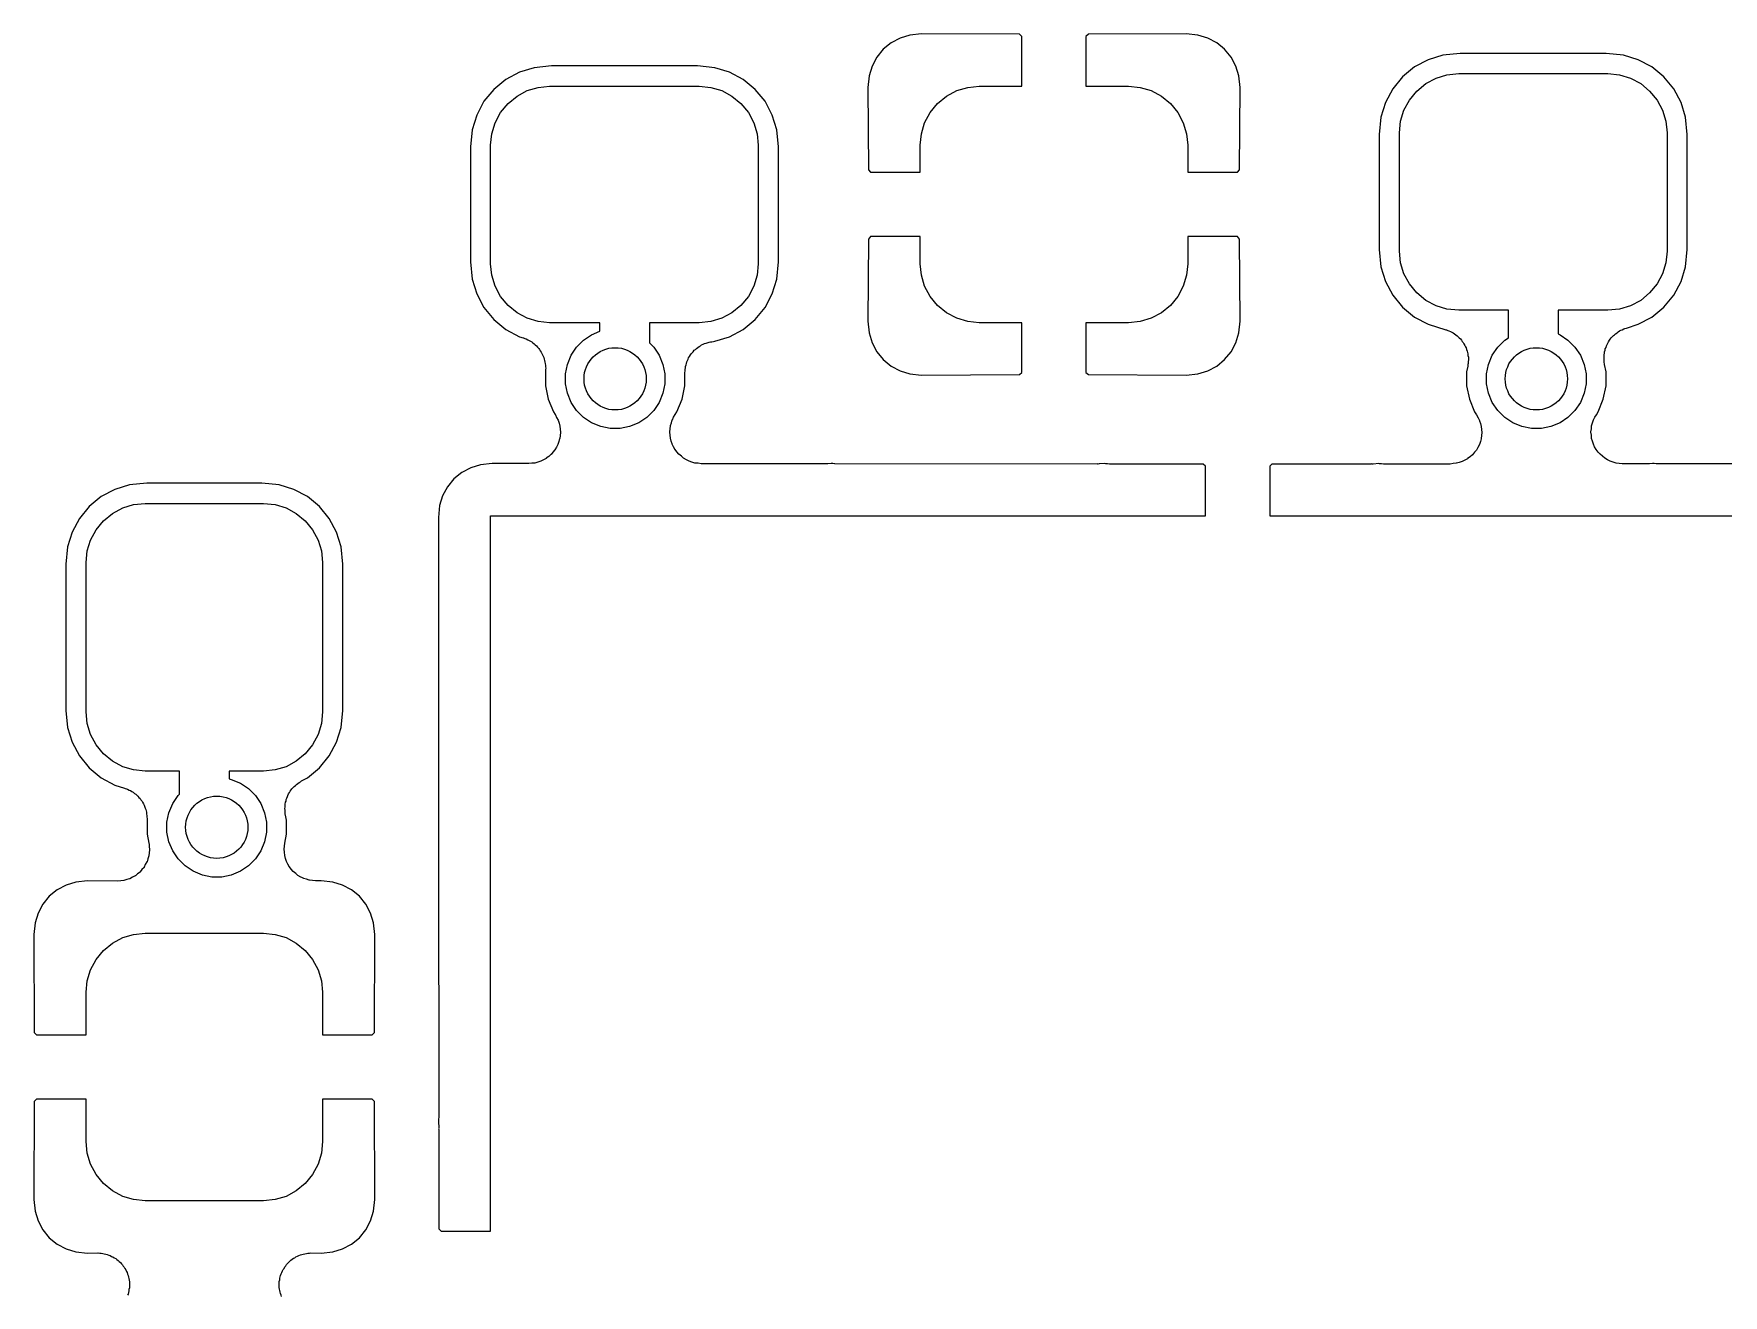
# Model space of a CAD drawing. Extents: x 116.6 to 161.5, y -138 to -93.2.
# Drawn here: x 149.22 to 156, y -115.58 to -110.52 of the extents above; entities that cross this region are included whole.
import ezdxf

# ---------------------------------------------------------------- set-up
doc = ezdxf.new("R2010")
doc.units = 0
doc.layers.add('BLACK', color=7, linetype='CONTINUOUS')

msp = doc.modelspace()

# ---------------------------------------------------------------- linework, layer by layer
at = {"layer": 'BLACK', "linetype": 'CONTINUOUS'}
for p, q in [((152.695, -110.532), (152.659, -110.551)), ((152.734, -110.52), (152.695, -110.532)), ((152.781, -110.515), (152.734, -110.52)), ((153.174, -110.517), (152.781, -110.515)), ((153.183, -110.526), (153.174, -110.517)), ((153.183, -110.725), (153.183, -110.526)), ((153.451, -110.517), (153.441, -110.526)), ((153.441, -110.526), (153.441, -110.725)), ((153.844, -110.515), (153.451, -110.517)), ((153.891, -110.52), (153.844, -110.515)), ((153.93, -110.532), (153.891, -110.52)), ((153.966, -110.551), (153.93, -110.532)), ((152.627, -110.577), (152.601, -110.609)), ((152.659, -110.551), (152.627, -110.577)), ((153.998, -110.577), (153.966, -110.551)), ((154.024, -110.609), (153.998, -110.577)), ((154.875, -110.601), (154.816, -110.619)), ((154.944, -110.594), (154.875, -110.601)), ((155.531, -110.594), (154.944, -110.594)), ((155.6, -110.601), (155.531, -110.594)), ((155.659, -110.619), (155.6, -110.601)), ((151.166, -110.669), (151.111, -110.698)), ((151.225, -110.651), (151.166, -110.669)), ((151.294, -110.644), (151.225, -110.651)), ((151.881, -110.644), (151.294, -110.644)), ((151.95, -110.651), (151.881, -110.644)), ((152.009, -110.669), (151.95, -110.651)), ((152.064, -110.698), (152.009, -110.669)), ((152.582, -110.645), (152.57, -110.684)), ((152.601, -110.609), (152.582, -110.645)), ((154.043, -110.645), (154.024, -110.609)), ((154.055, -110.684), (154.043, -110.645)), ((154.761, -110.648), (154.713, -110.688)), ((154.816, -110.619), (154.761, -110.648)), ((155.714, -110.648), (155.659, -110.619)), ((155.762, -110.688), (155.714, -110.648)), ((151.063, -110.738), (151.023, -110.786)), ((151.111, -110.698), (151.063, -110.738)), ((151.197, -110.743), (151.241, -110.73)), ((151.241, -110.73), (151.287, -110.725)), ((151.287, -110.725), (151.887, -110.725)), ((151.887, -110.725), (151.934, -110.73)), ((151.934, -110.73), (151.978, -110.743)), ((152.112, -110.738), (152.064, -110.698)), ((152.152, -110.786), (152.112, -110.738)), ((152.57, -110.684), (152.565, -110.731)), ((152.565, -110.731), (152.567, -111.061)), ((152.922, -110.743), (152.966, -110.73)), ((152.966, -110.73), (153.012, -110.725)), ((153.012, -110.725), (153.183, -110.725)), ((153.441, -110.725), (153.612, -110.725)), ((153.612, -110.725), (153.659, -110.73)), ((153.659, -110.73), (153.703, -110.743)), ((154.06, -110.731), (154.055, -110.684)), ((154.058, -111.061), (154.06, -110.731)), ((154.673, -110.736), (154.644, -110.791)), ((154.713, -110.688), (154.673, -110.736)), ((154.77, -110.745), (154.806, -110.715)), ((154.806, -110.715), (154.847, -110.693)), ((154.847, -110.693), (154.891, -110.68)), ((154.891, -110.68), (154.938, -110.675)), ((154.938, -110.675), (155.537, -110.675)), ((155.537, -110.675), (155.584, -110.68)), ((155.584, -110.68), (155.628, -110.693)), ((155.628, -110.693), (155.669, -110.715)), ((155.669, -110.715), (155.705, -110.745)), ((155.802, -110.736), (155.762, -110.688)), ((155.831, -110.791), (155.802, -110.736)), ((151.023, -110.786), (150.994, -110.841)), ((151.09, -110.831), (151.12, -110.795)), ((151.12, -110.795), (151.156, -110.765)), ((151.156, -110.765), (151.197, -110.743)), ((151.978, -110.743), (152.019, -110.765)), ((152.019, -110.765), (152.055, -110.795)), ((152.055, -110.795), (152.085, -110.831)), ((152.181, -110.841), (152.152, -110.786)), ((152.815, -110.831), (152.845, -110.795)), ((152.845, -110.795), (152.881, -110.765)), ((152.881, -110.765), (152.922, -110.743)), ((153.703, -110.743), (153.744, -110.765)), ((153.744, -110.765), (153.78, -110.795)), ((153.78, -110.795), (153.81, -110.831)), ((154.644, -110.791), (154.626, -110.85)), ((154.718, -110.822), (154.74, -110.781)), ((154.74, -110.781), (154.77, -110.745)), ((155.705, -110.745), (155.735, -110.781)), ((155.735, -110.781), (155.757, -110.822)), ((155.849, -110.85), (155.831, -110.791)), ((150.994, -110.841), (150.976, -110.9)), ((151.055, -110.916), (151.068, -110.872)), ((151.068, -110.872), (151.09, -110.831)), ((152.085, -110.831), (152.107, -110.872)), ((152.107, -110.872), (152.12, -110.916)), ((152.199, -110.9), (152.181, -110.841)), ((152.78, -110.916), (152.793, -110.872)), ((152.793, -110.872), (152.815, -110.831)), ((153.81, -110.831), (153.832, -110.872)), ((153.832, -110.872), (153.845, -110.916)), ((154.626, -110.85), (154.619, -110.919)), ((154.7, -110.912), (154.705, -110.866)), ((154.705, -110.866), (154.718, -110.822)), ((155.757, -110.822), (155.77, -110.866)), ((155.77, -110.866), (155.775, -110.912)), ((155.856, -110.919), (155.849, -110.85)), ((150.976, -110.9), (150.969, -110.969)), ((151.05, -110.962), (151.055, -110.916)), ((152.12, -110.916), (152.125, -110.962)), ((152.206, -110.969), (152.199, -110.9)), ((152.775, -110.962), (152.78, -110.916)), ((153.845, -110.916), (153.85, -110.962)), ((154.619, -110.919), (154.619, -111.381)), ((154.7, -111.387), (154.7, -110.912)), ((155.775, -110.912), (155.775, -111.387)), ((155.856, -111.381), (155.856, -110.919)), ((150.969, -110.969), (150.969, -111.431)), ((151.05, -111.438), (151.05, -110.962)), ((152.125, -110.962), (152.125, -111.438)), ((152.206, -111.431), (152.206, -110.969)), ((152.775, -111.071), (152.775, -110.962)), ((153.85, -110.962), (153.85, -111.071)), ((152.567, -111.061), (152.576, -111.071)), ((152.576, -111.071), (152.775, -111.071)), ((153.85, -111.071), (154.049, -111.071)), ((154.049, -111.071), (154.058, -111.061)), ((152.567, -111.339), (152.565, -111.669)), ((152.576, -111.329), (152.567, -111.339)), ((152.775, -111.329), (152.576, -111.329)), ((152.775, -111.438), (152.775, -111.329)), ((153.85, -111.329), (153.85, -111.438)), ((154.049, -111.329), (153.85, -111.329)), ((154.058, -111.339), (154.049, -111.329)), ((154.06, -111.669), (154.058, -111.339)), ((154.619, -111.381), (154.626, -111.45)), ((154.705, -111.434), (154.7, -111.387)), ((155.775, -111.387), (155.77, -111.434)), ((155.849, -111.45), (155.856, -111.381)), ((150.969, -111.431), (150.976, -111.5)), ((151.055, -111.484), (151.05, -111.438)), ((151.068, -111.528), (151.055, -111.484)), ((152.12, -111.484), (152.107, -111.528)), ((152.125, -111.438), (152.12, -111.484)), ((152.199, -111.5), (152.206, -111.431)), ((152.78, -111.484), (152.775, -111.438)), ((152.793, -111.528), (152.78, -111.484)), ((153.845, -111.484), (153.832, -111.528)), ((153.85, -111.438), (153.845, -111.484)), ((154.626, -111.45), (154.644, -111.509)), ((154.718, -111.478), (154.705, -111.434)), ((154.74, -111.519), (154.718, -111.478)), ((155.757, -111.478), (155.735, -111.519)), ((155.77, -111.434), (155.757, -111.478)), ((155.831, -111.509), (155.849, -111.45)), ((150.976, -111.5), (150.994, -111.559)), ((151.09, -111.569), (151.068, -111.528)), ((152.107, -111.528), (152.085, -111.569)), ((152.181, -111.559), (152.199, -111.5)), ((152.815, -111.569), (152.793, -111.528)), ((153.832, -111.528), (153.81, -111.569)), ((154.644, -111.509), (154.673, -111.564)), ((154.77, -111.555), (154.74, -111.519)), ((155.735, -111.519), (155.705, -111.555)), ((155.802, -111.564), (155.831, -111.509)), ((150.994, -111.559), (151.023, -111.614)), ((151.023, -111.614), (151.063, -111.662)), ((151.12, -111.605), (151.09, -111.569)), ((151.156, -111.635), (151.12, -111.605)), ((152.055, -111.605), (152.019, -111.635)), ((152.085, -111.569), (152.055, -111.605)), ((152.112, -111.662), (152.152, -111.614)), ((152.152, -111.614), (152.181, -111.559)), ((152.845, -111.605), (152.815, -111.569)), ((152.881, -111.635), (152.845, -111.605)), ((153.78, -111.605), (153.744, -111.635)), ((153.81, -111.569), (153.78, -111.605)), ((154.673, -111.564), (154.713, -111.612)), ((154.713, -111.612), (154.761, -111.652)), ((154.806, -111.585), (154.77, -111.555)), ((154.847, -111.607), (154.806, -111.585)), ((154.891, -111.62), (154.847, -111.607)), ((154.938, -111.625), (154.891, -111.62)), ((155.584, -111.62), (155.537, -111.625)), ((155.628, -111.607), (155.584, -111.62)), ((155.669, -111.585), (155.628, -111.607)), ((155.705, -111.555), (155.669, -111.585)), ((155.714, -111.652), (155.762, -111.612)), ((155.762, -111.612), (155.802, -111.564)), ((151.063, -111.662), (151.111, -111.702)), ((151.197, -111.657), (151.156, -111.635)), ((151.241, -111.67), (151.197, -111.657)), ((151.287, -111.675), (151.241, -111.67)), ((151.488, -111.675), (151.287, -111.675)), ((151.488, -111.709), (151.488, -111.675)), ((151.887, -111.675), (151.688, -111.675)), ((151.688, -111.675), (151.688, -111.755)), ((151.934, -111.67), (151.887, -111.675)), ((151.978, -111.657), (151.934, -111.67)), ((152.019, -111.635), (151.978, -111.657)), ((152.064, -111.702), (152.112, -111.662)), ((152.565, -111.669), (152.57, -111.716)), ((152.922, -111.657), (152.881, -111.635)), ((152.966, -111.67), (152.922, -111.657)), ((153.012, -111.675), (152.966, -111.67)), ((153.183, -111.675), (153.012, -111.675)), ((153.183, -111.874), (153.183, -111.675)), ((153.612, -111.675), (153.441, -111.675)), ((153.441, -111.675), (153.441, -111.874)), ((153.659, -111.67), (153.612, -111.675)), ((153.703, -111.657), (153.659, -111.67)), ((153.744, -111.635), (153.703, -111.657)), ((154.055, -111.716), (154.06, -111.669)), ((154.761, -111.652), (154.816, -111.681)), ((154.816, -111.681), (154.887, -111.703)), ((155.138, -111.625), (154.938, -111.625)), ((155.138, -111.735), (155.138, -111.625)), ((155.537, -111.625), (155.338, -111.625)), ((155.338, -111.625), (155.338, -111.72)), ((155.612, -111.696), (155.659, -111.681)), ((155.659, -111.681), (155.714, -111.652)), ((151.111, -111.702), (151.166, -111.731)), ((151.166, -111.731), (151.18, -111.736)), ((151.18, -111.736), (151.182, -111.736)), ((151.182, -111.736), (151.187, -111.738)), ((151.187, -111.738), (151.193, -111.74)), ((151.193, -111.74), (151.199, -111.743)), ((151.199, -111.743), (151.205, -111.746)), ((151.205, -111.746), (151.21, -111.749)), ((151.21, -111.749), (151.215, -111.752)), ((151.215, -111.752), (151.22, -111.756)), ((151.22, -111.756), (151.225, -111.76)), ((151.395, -111.773), (151.423, -111.745)), ((151.423, -111.745), (151.455, -111.723)), ((151.455, -111.723), (151.488, -111.709)), ((151.688, -111.755), (151.705, -111.773)), ((151.909, -111.758), (151.915, -111.757)), ((151.915, -111.757), (151.92, -111.755)), ((151.92, -111.755), (151.927, -111.753)), ((151.927, -111.753), (151.933, -111.751)), ((151.933, -111.751), (151.939, -111.751)), ((151.939, -111.751), (151.945, -111.75)), ((151.945, -111.75), (151.95, -111.749)), ((151.95, -111.749), (152.009, -111.731)), ((152.009, -111.731), (152.064, -111.702)), ((152.57, -111.716), (152.582, -111.755)), ((152.582, -111.755), (152.601, -111.791)), ((154.024, -111.791), (154.043, -111.755)), ((154.043, -111.755), (154.055, -111.716)), ((154.887, -111.703), (154.889, -111.703)), ((154.889, -111.703), (154.894, -111.706)), ((154.894, -111.706), (154.899, -111.707)), ((154.899, -111.707), (154.905, -111.71)), ((154.905, -111.71), (154.911, -111.713)), ((154.911, -111.713), (154.916, -111.716)), ((154.916, -111.716), (154.921, -111.719)), ((154.921, -111.719), (154.926, -111.723)), ((154.926, -111.723), (154.932, -111.727)), ((154.932, -111.727), (154.936, -111.731)), ((154.936, -111.731), (154.94, -111.735)), ((154.94, -111.735), (154.945, -111.74)), ((154.945, -111.74), (154.949, -111.745)), ((154.949, -111.745), (154.952, -111.75)), ((154.952, -111.75), (154.956, -111.754)), ((154.956, -111.754), (154.959, -111.76)), ((155.095, -111.773), (155.123, -111.745)), ((155.123, -111.745), (155.138, -111.735)), ((155.338, -111.72), (155.345, -111.723)), ((155.345, -111.723), (155.377, -111.745)), ((155.377, -111.745), (155.405, -111.773)), ((155.534, -111.762), (155.537, -111.757)), ((155.537, -111.757), (155.54, -111.751)), ((155.54, -111.751), (155.544, -111.745)), ((155.544, -111.745), (155.547, -111.741)), ((155.547, -111.741), (155.551, -111.736)), ((155.551, -111.736), (155.555, -111.732)), ((155.555, -111.732), (155.56, -111.726)), ((155.56, -111.726), (155.564, -111.723)), ((155.564, -111.723), (155.568, -111.719)), ((155.568, -111.719), (155.574, -111.715)), ((155.574, -111.715), (155.579, -111.711)), ((155.579, -111.711), (155.584, -111.708)), ((155.584, -111.708), (155.589, -111.705)), ((155.589, -111.705), (155.595, -111.703)), ((155.595, -111.703), (155.601, -111.699)), ((155.601, -111.699), (155.606, -111.698)), ((155.606, -111.698), (155.612, -111.696)), ((151.225, -111.76), (151.229, -111.764)), ((151.229, -111.764), (151.234, -111.768)), ((151.234, -111.768), (151.238, -111.773)), ((151.238, -111.773), (151.243, -111.778)), ((151.243, -111.778), (151.246, -111.782)), ((151.246, -111.782), (151.249, -111.787)), ((151.249, -111.787), (151.253, -111.793)), ((151.253, -111.793), (151.256, -111.798)), ((151.256, -111.798), (151.258, -111.804)), ((151.258, -111.804), (151.261, -111.809)), ((151.261, -111.809), (151.263, -111.815)), ((151.263, -111.815), (151.265, -111.821)), ((151.265, -111.821), (151.266, -111.827)), ((151.358, -111.842), (151.373, -111.805)), ((151.373, -111.805), (151.395, -111.773)), ((151.705, -111.773), (151.727, -111.805)), ((151.727, -111.805), (151.742, -111.842)), ((151.84, -111.826), (151.843, -111.821)), ((151.843, -111.821), (151.845, -111.816)), ((151.845, -111.816), (151.849, -111.81)), ((151.849, -111.81), (151.852, -111.804)), ((151.852, -111.804), (151.856, -111.8)), ((151.856, -111.8), (151.859, -111.795)), ((151.859, -111.795), (151.864, -111.791)), ((151.864, -111.791), (151.868, -111.785)), ((151.868, -111.785), (151.873, -111.782)), ((151.873, -111.782), (151.877, -111.778)), ((151.877, -111.778), (151.882, -111.774)), ((151.882, -111.774), (151.887, -111.77)), ((151.887, -111.77), (151.893, -111.767)), ((151.893, -111.767), (151.897, -111.764)), ((151.897, -111.764), (151.904, -111.761)), ((151.904, -111.761), (151.909, -111.758)), ((152.601, -111.791), (152.627, -111.823)), ((152.627, -111.823), (152.659, -111.849)), ((153.966, -111.849), (153.998, -111.823)), ((153.998, -111.823), (154.024, -111.791)), ((154.959, -111.76), (154.963, -111.766)), ((154.963, -111.766), (154.965, -111.771)), ((154.965, -111.771), (154.968, -111.776)), ((154.968, -111.776), (154.969, -111.782)), ((154.969, -111.782), (154.972, -111.789)), ((154.972, -111.789), (154.973, -111.794)), ((154.973, -111.794), (154.975, -111.8)), ((154.975, -111.8), (154.975, -111.806)), ((154.975, -111.806), (154.977, -111.813)), ((154.977, -111.824), (154.976, -111.831)), ((154.977, -111.813), (154.977, -111.819)), ((154.977, -111.819), (154.977, -111.824)), ((155.058, -111.842), (155.073, -111.805)), ((155.073, -111.805), (155.095, -111.773)), ((155.405, -111.773), (155.427, -111.805)), ((155.427, -111.805), (155.442, -111.842)), ((155.522, -111.804), (155.524, -111.797)), ((155.522, -111.81), (155.522, -111.804)), ((155.522, -111.815), (155.522, -111.81)), ((155.522, -111.822), (155.522, -111.815)), ((155.522, -111.829), (155.522, -111.822)), ((155.524, -111.791), (155.526, -111.785)), ((155.524, -111.797), (155.524, -111.791)), ((155.526, -111.785), (155.527, -111.78)), ((155.527, -111.78), (155.53, -111.774)), ((155.53, -111.774), (155.532, -111.767)), ((155.532, -111.767), (155.534, -111.762)), ((151.266, -111.827), (151.268, -111.833)), ((151.268, -111.833), (151.269, -111.839)), ((151.269, -111.839), (151.27, -111.846)), ((151.27, -111.846), (151.27, -111.852)), ((151.27, -111.852), (151.271, -111.857)), ((151.271, -111.857), (151.27, -111.863)), ((151.27, -111.863), (151.27, -111.928)), ((151.35, -111.88), (151.358, -111.842)), ((151.35, -111.92), (151.35, -111.88)), ((151.742, -111.842), (151.75, -111.88)), ((151.75, -111.88), (151.75, -111.92)), ((151.83, -111.874), (151.831, -111.869)), ((151.83, -111.876), (151.83, -111.874)), ((151.83, -111.928), (151.83, -111.876)), ((151.831, -111.863), (151.832, -111.856)), ((151.831, -111.869), (151.831, -111.863)), ((151.832, -111.856), (151.833, -111.85)), ((151.833, -111.85), (151.835, -111.844)), ((151.835, -111.844), (151.836, -111.839)), ((151.836, -111.839), (151.838, -111.832)), ((151.838, -111.832), (151.84, -111.826)), ((152.659, -111.849), (152.695, -111.868)), ((152.695, -111.868), (152.734, -111.88)), ((152.734, -111.88), (152.781, -111.885)), ((152.781, -111.885), (153.174, -111.883)), ((153.174, -111.883), (153.183, -111.874)), ((153.441, -111.874), (153.451, -111.883)), ((153.451, -111.883), (153.844, -111.885)), ((153.844, -111.885), (153.891, -111.88)), ((153.891, -111.88), (153.93, -111.868)), ((153.93, -111.868), (153.966, -111.849)), ((154.975, -111.849), (154.97, -111.872)), ((154.97, -111.872), (154.97, -111.928)), ((154.976, -111.838), (154.975, -111.843)), ((154.975, -111.843), (154.975, -111.849)), ((154.976, -111.831), (154.976, -111.838)), ((155.05, -111.88), (155.058, -111.842)), ((155.05, -111.92), (155.05, -111.88)), ((155.442, -111.842), (155.45, -111.88)), ((155.45, -111.88), (155.45, -111.92)), ((155.523, -111.834), (155.522, -111.829)), ((155.524, -111.84), (155.523, -111.834)), ((155.524, -111.842), (155.524, -111.84)), ((155.53, -111.872), (155.524, -111.842)), ((155.53, -111.928), (155.53, -111.872)), ((151.27, -111.928), (151.281, -111.982)), ((151.358, -111.958), (151.35, -111.92)), ((151.373, -111.995), (151.358, -111.958)), ((151.742, -111.958), (151.727, -111.995)), ((151.75, -111.92), (151.742, -111.958)), ((151.819, -111.982), (151.83, -111.928)), ((154.97, -111.928), (154.981, -111.982)), ((155.058, -111.958), (155.05, -111.92)), ((155.073, -111.995), (155.058, -111.958)), ((155.442, -111.958), (155.427, -111.995)), ((155.45, -111.92), (155.442, -111.958)), ((155.519, -111.982), (155.53, -111.928)), ((151.281, -111.982), (151.302, -112.033)), ((151.395, -112.027), (151.373, -111.995)), ((151.423, -112.055), (151.395, -112.027)), ((151.705, -112.027), (151.677, -112.055)), ((151.727, -111.995), (151.705, -112.027)), ((151.798, -112.033), (151.819, -111.982)), ((154.981, -111.982), (155.002, -112.033)), ((155.095, -112.027), (155.073, -111.995)), ((155.123, -112.055), (155.095, -112.027)), ((155.405, -112.027), (155.377, -112.055)), ((155.427, -111.995), (155.405, -112.027)), ((155.498, -112.033), (155.519, -111.982)), ((151.302, -112.033), (151.309, -112.043)), ((151.309, -112.043), (151.309, -112.044)), ((151.309, -112.044), (151.309, -112.044)), ((151.309, -112.044), (151.309, -112.044)), ((151.309, -112.044), (151.31, -112.044)), ((151.31, -112.044), (151.315, -112.055)), ((151.315, -112.055), (151.321, -112.066)), ((151.321, -112.066), (151.321, -112.066)), ((151.321, -112.066), (151.321, -112.066)), ((151.321, -112.066), (151.325, -112.078)), ((151.325, -112.078), (151.328, -112.09)), ((151.328, -112.09), (151.328, -112.09)), ((151.328, -112.09), (151.328, -112.09)), ((151.328, -112.09), (151.329, -112.102)), ((151.455, -112.077), (151.423, -112.055)), ((151.492, -112.092), (151.455, -112.077)), ((151.53, -112.1), (151.492, -112.092)), ((151.608, -112.092), (151.57, -112.1)), ((151.645, -112.077), (151.608, -112.092)), ((151.677, -112.055), (151.645, -112.077)), ((151.771, -112.101), (151.772, -112.089)), ((151.772, -112.088), (151.776, -112.077)), ((151.772, -112.089), (151.772, -112.088)), ((151.772, -112.089), (151.772, -112.089)), ((151.776, -112.077), (151.779, -112.065)), ((151.779, -112.065), (151.779, -112.065)), ((151.779, -112.065), (151.78, -112.065)), ((151.78, -112.065), (151.785, -112.054)), ((151.785, -112.054), (151.791, -112.043)), ((151.791, -112.043), (151.798, -112.033)), ((155.002, -112.033), (155.009, -112.044)), ((155.009, -112.044), (155.01, -112.045)), ((155.01, -112.045), (155.01, -112.045)), ((155.01, -112.045), (155.01, -112.045)), ((155.01, -112.045), (155.01, -112.045)), ((155.01, -112.045), (155.016, -112.056)), ((155.016, -112.056), (155.022, -112.067)), ((155.022, -112.067), (155.022, -112.067)), ((155.022, -112.067), (155.022, -112.068)), ((155.022, -112.068), (155.025, -112.079)), ((155.025, -112.079), (155.029, -112.091)), ((155.029, -112.091), (155.029, -112.091)), ((155.029, -112.091), (155.029, -112.091)), ((155.029, -112.091), (155.03, -112.103)), ((155.155, -112.077), (155.123, -112.055)), ((155.192, -112.092), (155.155, -112.077)), ((155.23, -112.1), (155.192, -112.092)), ((155.308, -112.092), (155.27, -112.1)), ((155.345, -112.077), (155.308, -112.092)), ((155.377, -112.055), (155.345, -112.077)), ((155.471, -112.101), (155.472, -112.089)), ((155.472, -112.089), (155.476, -112.077)), ((155.472, -112.089), (155.472, -112.089)), ((155.472, -112.089), (155.472, -112.089)), ((155.476, -112.077), (155.479, -112.065)), ((155.479, -112.065), (155.485, -112.054)), ((155.479, -112.065), (155.479, -112.065)), ((155.479, -112.065), (155.479, -112.065)), ((155.485, -112.054), (155.491, -112.044)), ((155.491, -112.044), (155.498, -112.033)), ((151.32, -112.163), (151.314, -112.174)), ((151.324, -112.151), (151.32, -112.163)), ((151.32, -112.163), (151.32, -112.163)), ((151.32, -112.163), (151.32, -112.163)), ((151.327, -112.14), (151.324, -112.151)), ((151.328, -112.139), (151.327, -112.139)), ((151.327, -112.139), (151.327, -112.14)), ((151.329, -112.127), (151.328, -112.139)), ((151.329, -112.102), (151.33, -112.114)), ((151.33, -112.115), (151.329, -112.127)), ((151.33, -112.114), (151.33, -112.115)), ((151.33, -112.115), (151.33, -112.115)), ((151.57, -112.1), (151.53, -112.1)), ((151.77, -112.113), (151.771, -112.101)), ((151.77, -112.114), (151.77, -112.113)), ((151.77, -112.113), (151.77, -112.113)), ((151.771, -112.126), (151.77, -112.114)), ((151.772, -112.138), (151.771, -112.126)), ((151.775, -112.15), (151.772, -112.138)), ((151.772, -112.138), (151.772, -112.138)), ((151.772, -112.138), (151.772, -112.138)), ((151.779, -112.161), (151.775, -112.15)), ((151.779, -112.162), (151.779, -112.161)), ((151.785, -112.173), (151.779, -112.162)), ((151.779, -112.162), (151.779, -112.162)), ((155.021, -112.164), (155.015, -112.175)), ((155.025, -112.152), (155.021, -112.164)), ((155.021, -112.164), (155.021, -112.164)), ((155.021, -112.164), (155.021, -112.164)), ((155.028, -112.141), (155.025, -112.152)), ((155.03, -112.128), (155.028, -112.14)), ((155.028, -112.14), (155.028, -112.14)), ((155.028, -112.14), (155.028, -112.141)), ((155.03, -112.103), (155.031, -112.115)), ((155.031, -112.116), (155.03, -112.128)), ((155.031, -112.115), (155.031, -112.116)), ((155.031, -112.116), (155.031, -112.116)), ((155.27, -112.1), (155.23, -112.1)), ((155.469, -112.113), (155.471, -112.101)), ((155.469, -112.114), (155.469, -112.113)), ((155.471, -112.126), (155.469, -112.114)), ((155.469, -112.114), (155.469, -112.114)), ((155.472, -112.138), (155.471, -112.126)), ((155.472, -112.139), (155.472, -112.138)), ((155.472, -112.138), (155.472, -112.138)), ((155.475, -112.15), (155.472, -112.139)), ((155.479, -112.162), (155.475, -112.15)), ((155.484, -112.173), (155.479, -112.162)), ((155.479, -112.162), (155.479, -112.162)), ((155.479, -112.162), (155.479, -112.162)), ((151.251, -112.231), (151.239, -112.235)), ((151.262, -112.225), (151.251, -112.231)), ((151.251, -112.231), (151.251, -112.231)), ((151.251, -112.231), (151.251, -112.231)), ((151.273, -112.22), (151.262, -112.225)), ((151.283, -112.212), (151.273, -112.219)), ((151.273, -112.219), (151.273, -112.219)), ((151.273, -112.219), (151.273, -112.22)), ((151.292, -112.204), (151.283, -112.212)), ((151.293, -112.204), (151.292, -112.204)), ((151.292, -112.204), (151.292, -112.204)), ((151.3, -112.194), (151.293, -112.204)), ((151.308, -112.185), (151.3, -112.194)), ((151.314, -112.174), (151.308, -112.185)), ((151.308, -112.185), (151.308, -112.185)), ((151.308, -112.185), (151.308, -112.185)), ((151.79, -112.183), (151.785, -112.173)), ((151.79, -112.184), (151.79, -112.183)), ((151.791, -112.184), (151.79, -112.184)), ((151.798, -112.193), (151.791, -112.184)), ((151.806, -112.203), (151.798, -112.193)), ((151.816, -112.211), (151.806, -112.203)), ((151.806, -112.203), (151.806, -112.203)), ((151.806, -112.203), (151.806, -112.203)), ((151.825, -112.219), (151.816, -112.211)), ((151.836, -112.225), (151.825, -112.219)), ((151.825, -112.219), (151.825, -112.219)), ((151.825, -112.219), (151.825, -112.219)), ((151.847, -112.231), (151.836, -112.225)), ((151.858, -112.234), (151.847, -112.231)), ((151.847, -112.231), (151.847, -112.231)), ((151.847, -112.231), (151.847, -112.231)), ((154.952, -112.232), (154.94, -112.236)), ((154.963, -112.226), (154.952, -112.232)), ((154.952, -112.232), (154.952, -112.232)), ((154.952, -112.232), (154.952, -112.232)), ((154.974, -112.221), (154.963, -112.226)), ((154.984, -112.213), (154.974, -112.22)), ((154.974, -112.22), (154.974, -112.22)), ((154.974, -112.22), (154.974, -112.221)), ((154.993, -112.205), (154.984, -112.213)), ((155.001, -112.195), (154.993, -112.205)), ((154.993, -112.205), (154.993, -112.205)), ((154.993, -112.205), (154.993, -112.205)), ((155.009, -112.186), (155.001, -112.195)), ((155.015, -112.175), (155.009, -112.186)), ((155.009, -112.186), (155.009, -112.186)), ((155.009, -112.186), (155.009, -112.186)), ((155.49, -112.184), (155.484, -112.173)), ((155.498, -112.194), (155.49, -112.184)), ((155.49, -112.184), (155.49, -112.184)), ((155.49, -112.184), (155.49, -112.184)), ((155.506, -112.203), (155.498, -112.194)), ((155.515, -112.211), (155.506, -112.203)), ((155.506, -112.203), (155.506, -112.203)), ((155.506, -112.203), (155.506, -112.203)), ((155.525, -112.219), (155.515, -112.211)), ((155.536, -112.225), (155.525, -112.219)), ((155.525, -112.219), (155.525, -112.219)), ((155.525, -112.219), (155.525, -112.219)), ((155.546, -112.231), (155.536, -112.225)), ((155.547, -112.231), (155.546, -112.231)), ((155.558, -112.235), (155.547, -112.231)), ((155.547, -112.231), (155.547, -112.231)), ((150.934, -112.276), (150.902, -112.302)), ((150.97, -112.257), (150.934, -112.276)), ((151.009, -112.245), (150.97, -112.257)), ((151.056, -112.24), (151.009, -112.245)), ((151.203, -112.24), (151.056, -112.24)), ((151.215, -112.239), (151.203, -112.24)), ((151.227, -112.238), (151.215, -112.239)), ((151.228, -112.238), (151.227, -112.238)), ((151.227, -112.238), (151.227, -112.238)), ((151.239, -112.235), (151.228, -112.238)), ((151.87, -112.238), (151.858, -112.234)), ((151.871, -112.238), (151.87, -112.238)), ((151.87, -112.238), (151.87, -112.238)), ((151.883, -112.239), (151.871, -112.238)), ((151.895, -112.241), (151.883, -112.239)), ((151.897, -112.241), (151.895, -112.241)), ((151.895, -112.241), (151.895, -112.241)), ((151.895, -112.241), (151.895, -112.241)), ((151.895, -112.241), (151.895, -112.241)), ((152.396, -112.241), (151.897, -112.241)), ((152.399, -112.241), (152.396, -112.241)), ((152.402, -112.241), (152.399, -112.241)), ((152.404, -112.241), (152.402, -112.241)), ((152.417, -112.24), (152.404, -112.241)), ((152.424, -112.24), (152.417, -112.24)), ((152.431, -112.241), (152.424, -112.24)), ((152.433, -112.241), (152.431, -112.241)), ((153.486, -112.242), (152.433, -112.241)), ((153.489, -112.241), (153.486, -112.242)), ((153.492, -112.242), (153.489, -112.241)), ((153.494, -112.241), (153.492, -112.242)), ((153.517, -112.24), (153.494, -112.241)), ((153.521, -112.241), (153.517, -112.24)), ((153.528, -112.241), (153.521, -112.241)), ((153.536, -112.242), (153.528, -112.241)), ((153.537, -112.242), (153.536, -112.242)), ((153.912, -112.242), (153.537, -112.242)), ((153.921, -112.251), (153.912, -112.242)), ((153.921, -112.45), (153.921, -112.251)), ((154.188, -112.242), (154.179, -112.251)), ((154.179, -112.251), (154.179, -112.45)), ((154.586, -112.242), (154.188, -112.242)), ((154.589, -112.241), (154.586, -112.242)), ((154.592, -112.242), (154.589, -112.241)), ((154.594, -112.242), (154.592, -112.242)), ((154.617, -112.24), (154.594, -112.242)), ((154.62, -112.241), (154.617, -112.24)), ((154.628, -112.241), (154.62, -112.241)), ((154.636, -112.242), (154.628, -112.241)), ((154.637, -112.242), (154.636, -112.242)), ((154.904, -112.242), (154.637, -112.242)), ((154.916, -112.24), (154.904, -112.242)), ((154.928, -112.239), (154.916, -112.24)), ((154.929, -112.239), (154.928, -112.239)), ((154.928, -112.239), (154.928, -112.239)), ((154.94, -112.236), (154.929, -112.239)), ((155.57, -112.238), (155.558, -112.235)), ((155.571, -112.239), (155.57, -112.238)), ((155.57, -112.238), (155.57, -112.238)), ((155.582, -112.24), (155.571, -112.239)), ((155.595, -112.241), (155.582, -112.24)), ((155.596, -112.241), (155.595, -112.241)), ((155.595, -112.241), (155.595, -112.241)), ((155.595, -112.241), (155.595, -112.241)), ((155.595, -112.241), (155.595, -112.241)), ((155.696, -112.241), (155.596, -112.241)), ((155.699, -112.241), (155.696, -112.241)), ((155.702, -112.241), (155.699, -112.241)), ((155.704, -112.241), (155.702, -112.241)), ((155.717, -112.24), (155.704, -112.241)), ((155.723, -112.24), (155.717, -112.24)), ((155.731, -112.241), (155.723, -112.24)), ((155.733, -112.241), (155.731, -112.241)), ((156.806, -112.241), (155.733, -112.241)), ((149.541, -112.344), (149.486, -112.373)), ((149.6, -112.326), (149.541, -112.344)), ((149.669, -112.319), (149.6, -112.326)), ((150.131, -112.319), (149.669, -112.319)), ((150.2, -112.326), (150.131, -112.319)), ((150.259, -112.344), (150.2, -112.326)), ((150.314, -112.373), (150.259, -112.344)), ((150.876, -112.334), (150.857, -112.37)), ((150.902, -112.302), (150.876, -112.334)), ((149.438, -112.413), (149.398, -112.461)), ((149.486, -112.373), (149.438, -112.413)), ((149.531, -112.44), (149.572, -112.418)), ((149.572, -112.418), (149.616, -112.405)), ((149.616, -112.405), (149.662, -112.4)), ((149.662, -112.4), (150.137, -112.4)), ((150.137, -112.4), (150.184, -112.405)), ((150.184, -112.405), (150.228, -112.418)), ((150.228, -112.418), (150.269, -112.44)), ((150.362, -112.413), (150.314, -112.373)), ((150.402, -112.461), (150.362, -112.413)), ((150.845, -112.409), (150.84, -112.456)), ((150.857, -112.37), (150.845, -112.409)), ((149.398, -112.461), (149.369, -112.516)), ((149.465, -112.506), (149.495, -112.47)), ((149.495, -112.47), (149.531, -112.44)), ((150.269, -112.44), (150.305, -112.47)), ((150.305, -112.47), (150.335, -112.506)), ((150.431, -112.516), (150.402, -112.461)), ((150.84, -112.456), (150.841, -112.672)), ((151.05, -115.321), (151.05, -112.45)), ((151.05, -112.45), (153.921, -112.45)), ((154.179, -112.45), (157.05, -112.45)), ((149.369, -112.516), (149.351, -112.575)), ((149.43, -112.591), (149.443, -112.547)), ((149.443, -112.547), (149.465, -112.506)), ((150.335, -112.506), (150.357, -112.547)), ((150.357, -112.547), (150.37, -112.591)), ((150.449, -112.575), (150.431, -112.516)), ((149.351, -112.575), (149.344, -112.644)), ((149.425, -112.637), (149.43, -112.591)), ((149.425, -113.237), (149.425, -112.637)), ((150.37, -112.591), (150.375, -112.637)), ((150.375, -112.637), (150.375, -113.237)), ((150.456, -112.644), (150.449, -112.575)), ((149.344, -112.644), (149.344, -113.231)), ((150.456, -113.231), (150.456, -112.644)), ((150.841, -112.672), (150.84, -112.674)), ((150.84, -112.674), (150.84, -112.679)), ((150.84, -112.679), (150.84, -112.687)), ((150.84, -112.687), (150.84, -112.688)), ((150.84, -112.688), (150.84, -112.691)), ((150.84, -112.691), (150.841, -112.694)), ((150.841, -112.694), (150.841, -113.767)), ((149.344, -113.231), (149.351, -113.3)), ((149.43, -113.284), (149.425, -113.237)), ((150.375, -113.237), (150.37, -113.284)), ((150.449, -113.3), (150.456, -113.231)), ((149.351, -113.3), (149.369, -113.359)), ((149.443, -113.328), (149.43, -113.284)), ((150.37, -113.284), (150.357, -113.328)), ((150.431, -113.359), (150.449, -113.3)), ((149.369, -113.359), (149.398, -113.414)), ((149.465, -113.369), (149.443, -113.328)), ((149.495, -113.405), (149.465, -113.369)), ((150.335, -113.369), (150.305, -113.405)), ((150.357, -113.328), (150.335, -113.369)), ((150.402, -113.414), (150.431, -113.359)), ((149.398, -113.414), (149.438, -113.462)), ((149.531, -113.435), (149.495, -113.405)), ((149.572, -113.457), (149.531, -113.435)), ((150.269, -113.435), (150.228, -113.457)), ((150.305, -113.405), (150.269, -113.435)), ((150.362, -113.462), (150.402, -113.414)), ((149.438, -113.462), (149.486, -113.502)), ((149.486, -113.502), (149.541, -113.531)), ((149.616, -113.47), (149.572, -113.457)), ((149.662, -113.475), (149.616, -113.47)), ((149.8, -113.475), (149.662, -113.475)), ((149.8, -113.567), (149.8, -113.475)), ((150.137, -113.475), (150, -113.475)), ((150, -113.475), (150, -113.506)), ((150, -113.506), (150.008, -113.508)), ((150.008, -113.508), (150.045, -113.523)), ((150.184, -113.47), (150.137, -113.475)), ((150.228, -113.457), (150.184, -113.47)), ((150.275, -113.524), (150.281, -113.52)), ((150.281, -113.52), (150.286, -113.518)), ((150.286, -113.518), (150.29, -113.514)), ((150.29, -113.514), (150.314, -113.502)), ((150.314, -113.502), (150.362, -113.462)), ((149.541, -113.531), (149.58, -113.543)), ((149.58, -113.543), (149.582, -113.544)), ((149.582, -113.544), (149.587, -113.546)), ((149.587, -113.546), (149.592, -113.547)), ((149.592, -113.547), (149.598, -113.551)), ((149.598, -113.551), (149.604, -113.553)), ((149.604, -113.553), (149.609, -113.557)), ((149.609, -113.557), (149.614, -113.559)), ((149.614, -113.559), (149.619, -113.564)), ((149.619, -113.564), (149.625, -113.567)), ((149.625, -113.567), (149.629, -113.571)), ((149.629, -113.571), (149.633, -113.575)), ((149.633, -113.575), (149.637, -113.58)), ((149.637, -113.58), (149.642, -113.585)), ((149.642, -113.585), (149.645, -113.59)), ((149.773, -113.605), (149.795, -113.573)), ((149.795, -113.573), (149.8, -113.567)), ((150.045, -113.523), (150.077, -113.545)), ((150.077, -113.545), (150.105, -113.573)), ((150.105, -113.573), (150.127, -113.605)), ((150.228, -113.595), (150.229, -113.589)), ((150.229, -113.589), (150.232, -113.583)), ((150.232, -113.583), (150.234, -113.577)), ((150.234, -113.577), (150.236, -113.572)), ((150.236, -113.572), (150.238, -113.566)), ((150.238, -113.566), (150.242, -113.561)), ((150.242, -113.561), (150.245, -113.555)), ((150.245, -113.555), (150.249, -113.55)), ((150.249, -113.55), (150.252, -113.546)), ((150.252, -113.546), (150.257, -113.541)), ((150.257, -113.541), (150.261, -113.536)), ((150.261, -113.536), (150.266, -113.532)), ((150.266, -113.532), (150.27, -113.528)), ((150.27, -113.528), (150.275, -113.524)), ((149.645, -113.59), (149.649, -113.594)), ((149.649, -113.594), (149.652, -113.6)), ((149.652, -113.6), (149.656, -113.606)), ((149.656, -113.606), (149.658, -113.611)), ((149.658, -113.611), (149.66, -113.616)), ((149.66, -113.616), (149.662, -113.623)), ((149.662, -113.623), (149.665, -113.629)), ((149.665, -113.629), (149.666, -113.634)), ((149.666, -113.634), (149.668, -113.64)), ((149.668, -113.64), (149.668, -113.647)), ((149.668, -113.647), (149.669, -113.653)), ((149.669, -113.653), (149.669, -113.659)), ((149.75, -113.68), (149.758, -113.642)), ((149.758, -113.642), (149.773, -113.605)), ((150.127, -113.605), (150.142, -113.642)), ((150.142, -113.642), (150.15, -113.68)), ((150.223, -113.625), (150.224, -113.619)), ((150.224, -113.631), (150.223, -113.625)), ((150.224, -113.613), (150.225, -113.607)), ((150.224, -113.619), (150.224, -113.613)), ((150.224, -113.638), (150.224, -113.631)), ((150.225, -113.644), (150.224, -113.638)), ((150.225, -113.607), (150.226, -113.6)), ((150.225, -113.649), (150.225, -113.644)), ((150.226, -113.651), (150.225, -113.649)), ((150.226, -113.6), (150.228, -113.595)), ((150.23, -113.672), (150.226, -113.651)), ((149.669, -113.659), (149.67, -113.665)), ((149.67, -113.665), (149.67, -113.728)), ((149.75, -113.72), (149.75, -113.68)), ((149.758, -113.758), (149.75, -113.72)), ((150.15, -113.72), (150.142, -113.758)), ((150.15, -113.68), (150.15, -113.72)), ((150.23, -113.728), (150.23, -113.672)), ((149.67, -113.728), (149.677, -113.764)), ((149.677, -113.764), (149.678, -113.766)), ((149.678, -113.766), (149.679, -113.778)), ((149.68, -113.791), (149.678, -113.803)), ((149.679, -113.778), (149.68, -113.79)), ((149.68, -113.79), (149.68, -113.79)), ((149.68, -113.79), (149.68, -113.791)), ((149.773, -113.795), (149.758, -113.758)), ((150.142, -113.758), (150.127, -113.795)), ((150.22, -113.788), (150.222, -113.776)), ((150.222, -113.8), (150.22, -113.788)), ((150.22, -113.788), (150.22, -113.788)), ((150.22, -113.788), (150.22, -113.788)), ((150.222, -113.776), (150.223, -113.764)), ((150.223, -113.764), (150.23, -113.728)), ((150.841, -113.769), (150.84, -113.777)), ((150.84, -113.777), (150.84, -113.783)), ((150.84, -113.783), (150.841, -113.796)), ((150.841, -113.767), (150.841, -113.769)), ((149.663, -113.85), (149.658, -113.86)), ((149.658, -113.86), (149.658, -113.86)), ((149.658, -113.86), (149.658, -113.861)), ((149.669, -113.839), (149.663, -113.85)), ((149.67, -113.839), (149.669, -113.839)), ((149.673, -113.827), (149.67, -113.839)), ((149.67, -113.839), (149.67, -113.839)), ((149.677, -113.815), (149.673, -113.827)), ((149.678, -113.803), (149.677, -113.815)), ((149.677, -113.815), (149.677, -113.815)), ((149.677, -113.815), (149.677, -113.815)), ((149.795, -113.827), (149.773, -113.795)), ((149.823, -113.855), (149.795, -113.827)), ((149.855, -113.877), (149.823, -113.855)), ((150.077, -113.855), (150.045, -113.877)), ((150.105, -113.827), (150.077, -113.855)), ((150.127, -113.795), (150.105, -113.827)), ((150.223, -113.813), (150.222, -113.8)), ((150.226, -113.825), (150.223, -113.813)), ((150.223, -113.813), (150.223, -113.813)), ((150.223, -113.813), (150.223, -113.813)), ((150.23, -113.837), (150.226, -113.825)), ((150.236, -113.848), (150.23, -113.837)), ((150.23, -113.837), (150.23, -113.837)), ((150.23, -113.837), (150.23, -113.837)), ((150.241, -113.858), (150.236, -113.848)), ((150.241, -113.859), (150.241, -113.858)), ((150.242, -113.859), (150.241, -113.859)), ((150.249, -113.868), (150.242, -113.859)), ((150.841, -113.796), (150.841, -113.798)), ((150.841, -113.798), (150.841, -113.801)), ((150.841, -113.801), (150.841, -113.804)), ((150.841, -113.804), (150.842, -114.863)), ((149.384, -113.92), (149.345, -113.932)), ((149.431, -113.915), (149.384, -113.92)), ((149.552, -113.916), (149.431, -113.915)), ((149.564, -113.915), (149.552, -113.916)), ((149.552, -113.916), (149.552, -113.916)), ((149.577, -113.914), (149.564, -113.915)), ((149.589, -113.91), (149.577, -113.914)), ((149.577, -113.914), (149.577, -113.914)), ((149.577, -113.914), (149.577, -113.914)), ((149.6, -113.907), (149.589, -113.91)), ((149.601, -113.907), (149.6, -113.907)), ((149.612, -113.901), (149.601, -113.907)), ((149.601, -113.907), (149.601, -113.907)), ((149.622, -113.895), (149.612, -113.901)), ((149.623, -113.895), (149.622, -113.895)), ((149.622, -113.895), (149.622, -113.895)), ((149.632, -113.887), (149.623, -113.895)), ((149.642, -113.88), (149.632, -113.887)), ((149.649, -113.87), (149.642, -113.879)), ((149.642, -113.879), (149.642, -113.879)), ((149.642, -113.879), (149.642, -113.88)), ((149.658, -113.861), (149.649, -113.87)), ((149.892, -113.892), (149.855, -113.877)), ((149.93, -113.9), (149.892, -113.892)), ((149.97, -113.9), (149.93, -113.9)), ((150.008, -113.892), (149.97, -113.9)), ((150.045, -113.877), (150.008, -113.892)), ((150.257, -113.878), (150.249, -113.868)), ((150.267, -113.886), (150.257, -113.878)), ((150.257, -113.878), (150.257, -113.878)), ((150.257, -113.878), (150.257, -113.878)), ((150.276, -113.894), (150.267, -113.886)), ((150.287, -113.9), (150.276, -113.894)), ((150.276, -113.894), (150.276, -113.894)), ((150.276, -113.894), (150.276, -113.894)), ((150.298, -113.905), (150.287, -113.9)), ((150.298, -113.906), (150.298, -113.905)), ((150.298, -113.905), (150.298, -113.905)), ((150.31, -113.909), (150.298, -113.906)), ((150.321, -113.913), (150.31, -113.909)), ((150.322, -113.913), (150.321, -113.913)), ((150.334, -113.914), (150.322, -113.913)), ((150.322, -113.913), (150.322, -113.913)), ((150.346, -113.915), (150.334, -113.914)), ((150.348, -113.915), (150.346, -113.915)), ((150.346, -113.915), (150.346, -113.915)), ((150.346, -113.915), (150.346, -113.915)), ((150.346, -113.915), (150.346, -113.915)), ((150.369, -113.915), (150.348, -113.915)), ((150.416, -113.92), (150.369, -113.915)), ((150.455, -113.932), (150.416, -113.92)), ((149.277, -113.977), (149.251, -114.009)), ((149.309, -113.951), (149.277, -113.977)), ((149.345, -113.932), (149.309, -113.951)), ((150.491, -113.951), (150.455, -113.932)), ((150.523, -113.977), (150.491, -113.951)), ((150.549, -114.009), (150.523, -113.977)), ((149.232, -114.045), (149.22, -114.084)), ((149.251, -114.009), (149.232, -114.045)), ((150.568, -114.045), (150.549, -114.009)), ((150.58, -114.084), (150.568, -114.045)), ((149.22, -114.084), (149.215, -114.131)), ((149.215, -114.131), (149.217, -114.524)), ((149.572, -114.143), (149.616, -114.13)), ((149.616, -114.13), (149.662, -114.125)), ((149.662, -114.125), (150.137, -114.125)), ((150.137, -114.125), (150.184, -114.13)), ((150.184, -114.13), (150.228, -114.143)), ((150.585, -114.131), (150.58, -114.084)), ((150.583, -114.524), (150.585, -114.131)), ((149.465, -114.231), (149.495, -114.195)), ((149.495, -114.195), (149.531, -114.165)), ((149.531, -114.165), (149.572, -114.143)), ((150.228, -114.143), (150.269, -114.165)), ((150.269, -114.165), (150.305, -114.195)), ((150.305, -114.195), (150.335, -114.231)), ((149.443, -114.272), (149.465, -114.231)), ((150.335, -114.231), (150.357, -114.272)), ((149.425, -114.362), (149.43, -114.316)), ((149.43, -114.316), (149.443, -114.272)), ((150.357, -114.272), (150.37, -114.316)), ((150.37, -114.316), (150.375, -114.362)), ((149.425, -114.533), (149.425, -114.362)), ((150.375, -114.362), (150.375, -114.533)), ((149.217, -114.524), (149.226, -114.533)), ((149.226, -114.533), (149.425, -114.533)), ((150.375, -114.533), (150.574, -114.533)), ((150.574, -114.533), (150.583, -114.524)), ((149.217, -114.801), (149.215, -115.194)), ((149.226, -114.791), (149.217, -114.801)), ((149.425, -114.791), (149.226, -114.791)), ((149.425, -114.962), (149.425, -114.791)), ((150.574, -114.791), (150.375, -114.791)), ((150.375, -114.791), (150.375, -114.962)), ((150.583, -114.801), (150.574, -114.791)), ((150.585, -115.194), (150.583, -114.801)), ((150.842, -114.864), (150.841, -114.872)), ((150.841, -114.872), (150.841, -114.88)), ((150.842, -114.863), (150.842, -114.864)), ((150.841, -114.88), (150.84, -114.883)), ((150.84, -114.883), (150.842, -114.906)), ((150.842, -114.908), (150.841, -114.911)), ((150.841, -114.911), (150.842, -114.914)), ((150.842, -114.906), (150.842, -114.908)), ((150.842, -114.914), (150.842, -115.312)), ((149.43, -115.009), (149.425, -114.962)), ((149.443, -115.053), (149.43, -115.009)), ((150.37, -115.009), (150.357, -115.053)), ((150.375, -114.962), (150.37, -115.009)), ((149.465, -115.094), (149.443, -115.053)), ((150.357, -115.053), (150.335, -115.094)), ((149.495, -115.13), (149.465, -115.094)), ((149.531, -115.16), (149.495, -115.13)), ((150.305, -115.13), (150.269, -115.16)), ((150.335, -115.094), (150.305, -115.13)), ((149.215, -115.194), (149.22, -115.241)), ((149.572, -115.182), (149.531, -115.16)), ((149.616, -115.195), (149.572, -115.182)), ((149.662, -115.2), (149.616, -115.195)), ((150.137, -115.2), (149.662, -115.2)), ((150.184, -115.195), (150.137, -115.2)), ((150.228, -115.182), (150.184, -115.195)), ((150.269, -115.16), (150.228, -115.182)), ((150.58, -115.241), (150.585, -115.194)), ((149.22, -115.241), (149.232, -115.28)), ((149.232, -115.28), (149.251, -115.316)), ((150.549, -115.316), (150.568, -115.28)), ((150.568, -115.28), (150.58, -115.241)), ((149.251, -115.316), (149.277, -115.348)), ((149.277, -115.348), (149.309, -115.374)), ((150.491, -115.374), (150.523, -115.348)), ((150.523, -115.348), (150.549, -115.316)), ((150.842, -115.312), (150.851, -115.321)), ((150.851, -115.321), (151.05, -115.321)), ((149.309, -115.374), (149.345, -115.393)), ((149.345, -115.393), (149.384, -115.405)), ((149.384, -115.405), (149.431, -115.41)), ((149.431, -115.41), (149.472, -115.409)), ((149.472, -115.409), (149.474, -115.409)), ((149.474, -115.409), (149.48, -115.41)), ((149.48, -115.41), (149.486, -115.41)), ((149.486, -115.41), (149.492, -115.411)), ((149.492, -115.411), (149.498, -115.412)), ((149.498, -115.412), (149.504, -115.414)), ((149.504, -115.414), (149.51, -115.415)), ((149.51, -115.415), (149.516, -115.418)), ((149.516, -115.418), (149.522, -115.419)), ((149.522, -115.419), (149.527, -115.423)), ((150.274, -115.422), (150.28, -115.419)), ((150.28, -115.419), (150.286, -115.417)), ((150.286, -115.417), (150.291, -115.415)), ((150.291, -115.415), (150.297, -115.414)), ((150.297, -115.414), (150.304, -115.412)), ((150.304, -115.412), (150.31, -115.411)), ((150.31, -115.411), (150.316, -115.41)), ((150.316, -115.41), (150.322, -115.41)), ((150.322, -115.41), (150.328, -115.409)), ((150.328, -115.409), (150.369, -115.41)), ((150.369, -115.41), (150.416, -115.405)), ((150.416, -115.405), (150.455, -115.393)), ((150.455, -115.393), (150.491, -115.374)), ((149.527, -115.423), (149.533, -115.425)), ((149.533, -115.425), (149.538, -115.428)), ((149.538, -115.428), (149.544, -115.431)), ((149.544, -115.431), (149.549, -115.435)), ((149.549, -115.435), (149.554, -115.439)), ((149.554, -115.439), (149.558, -115.443)), ((149.558, -115.443), (149.563, -115.447)), ((149.563, -115.447), (149.567, -115.452)), ((149.567, -115.452), (149.571, -115.457)), ((149.571, -115.457), (149.574, -115.462)), ((149.574, -115.462), (149.578, -115.466)), ((149.578, -115.466), (149.581, -115.472)), ((149.581, -115.472), (149.585, -115.477)), ((149.585, -115.477), (149.587, -115.483)), ((149.587, -115.483), (149.59, -115.488)), ((149.59, -115.488), (149.592, -115.494)), ((150.209, -115.493), (150.211, -115.487)), ((150.211, -115.487), (150.214, -115.481)), ((150.214, -115.481), (150.216, -115.476)), ((150.216, -115.476), (150.22, -115.471)), ((150.22, -115.471), (150.223, -115.465)), ((150.223, -115.465), (150.227, -115.46)), ((150.227, -115.46), (150.23, -115.455)), ((150.23, -115.455), (150.234, -115.451)), ((150.234, -115.451), (150.239, -115.446)), ((150.239, -115.446), (150.243, -115.442)), ((150.243, -115.442), (150.248, -115.438)), ((150.248, -115.438), (150.253, -115.434)), ((150.253, -115.434), (150.258, -115.43)), ((150.258, -115.43), (150.263, -115.428)), ((150.263, -115.428), (150.268, -115.424)), ((150.268, -115.424), (150.274, -115.422)), ((149.592, -115.494), (149.594, -115.5)), ((149.594, -115.5), (149.595, -115.506)), ((149.595, -115.506), (149.597, -115.512)), ((149.597, -115.512), (149.598, -115.518)), ((149.599, -115.549), (149.597, -115.555)), ((149.597, -115.555), (149.597, -115.561)), ((149.598, -115.518), (149.599, -115.525)), ((149.599, -115.525), (149.599, -115.531)), ((149.599, -115.531), (149.599, -115.537)), ((149.599, -115.537), (149.599, -115.543)), ((149.599, -115.543), (149.599, -115.549)), ((150.201, -115.523), (150.203, -115.517)), ((150.201, -115.529), (150.201, -115.523)), ((150.201, -115.535), (150.201, -115.529)), ((150.201, -115.541), (150.201, -115.535)), ((150.201, -115.548), (150.201, -115.541)), ((150.202, -115.554), (150.201, -115.548)), ((150.203, -115.56), (150.202, -115.554)), ((150.203, -115.51), (150.205, -115.505)), ((150.203, -115.517), (150.203, -115.51)), ((150.205, -115.505), (150.206, -115.499)), ((150.206, -115.499), (150.209, -115.493)), ((149.594, -115.574), (149.591, -115.579)), ((149.595, -115.568), (149.594, -115.574)), ((149.597, -115.561), (149.595, -115.568)), ((150.205, -115.566), (150.203, -115.56)), ((150.206, -115.572), (150.205, -115.566)), ((150.208, -115.578), (150.206, -115.572)), ((150.21, -115.584), (150.208, -115.578))]:
    msp.add_line(p, q, dxfattribs=at)
at = {"layer": 'BLACK'}
for centre in [(151.55, -111.9), (155.25, -111.9), (155.25, -111.9), (149.95, -113.7)]:
    msp.add_circle(centre, 0.125, dxfattribs=at)

doc.saveas('drawing.dxf')
